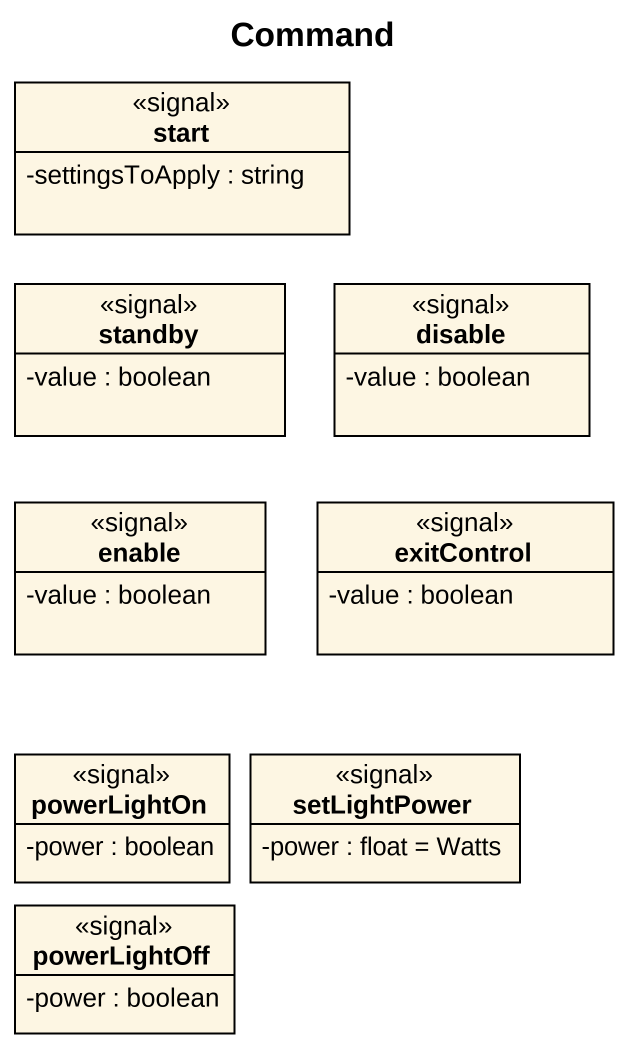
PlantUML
@startuml
title Command
hide circle
hide empty members
skinparam classAttributeIconSize 0
class "start" as start_ <<signal>> {
  -settingsToApply : string
}
class standby <<signal>> {
  -value : boolean
}
class disable <<signal>> {
  -value : boolean
}
class enable <<signal>> {
  -value : boolean
}
class exitControl <<signal>> {
  -value : boolean
}
class powerLightOn <<signal>> {
  -power : boolean
}
class setLightPower <<signal>> {
  -power : float = Watts
}
class powerLightOff <<signal>> {
  -power : boolean
}
@enduml
